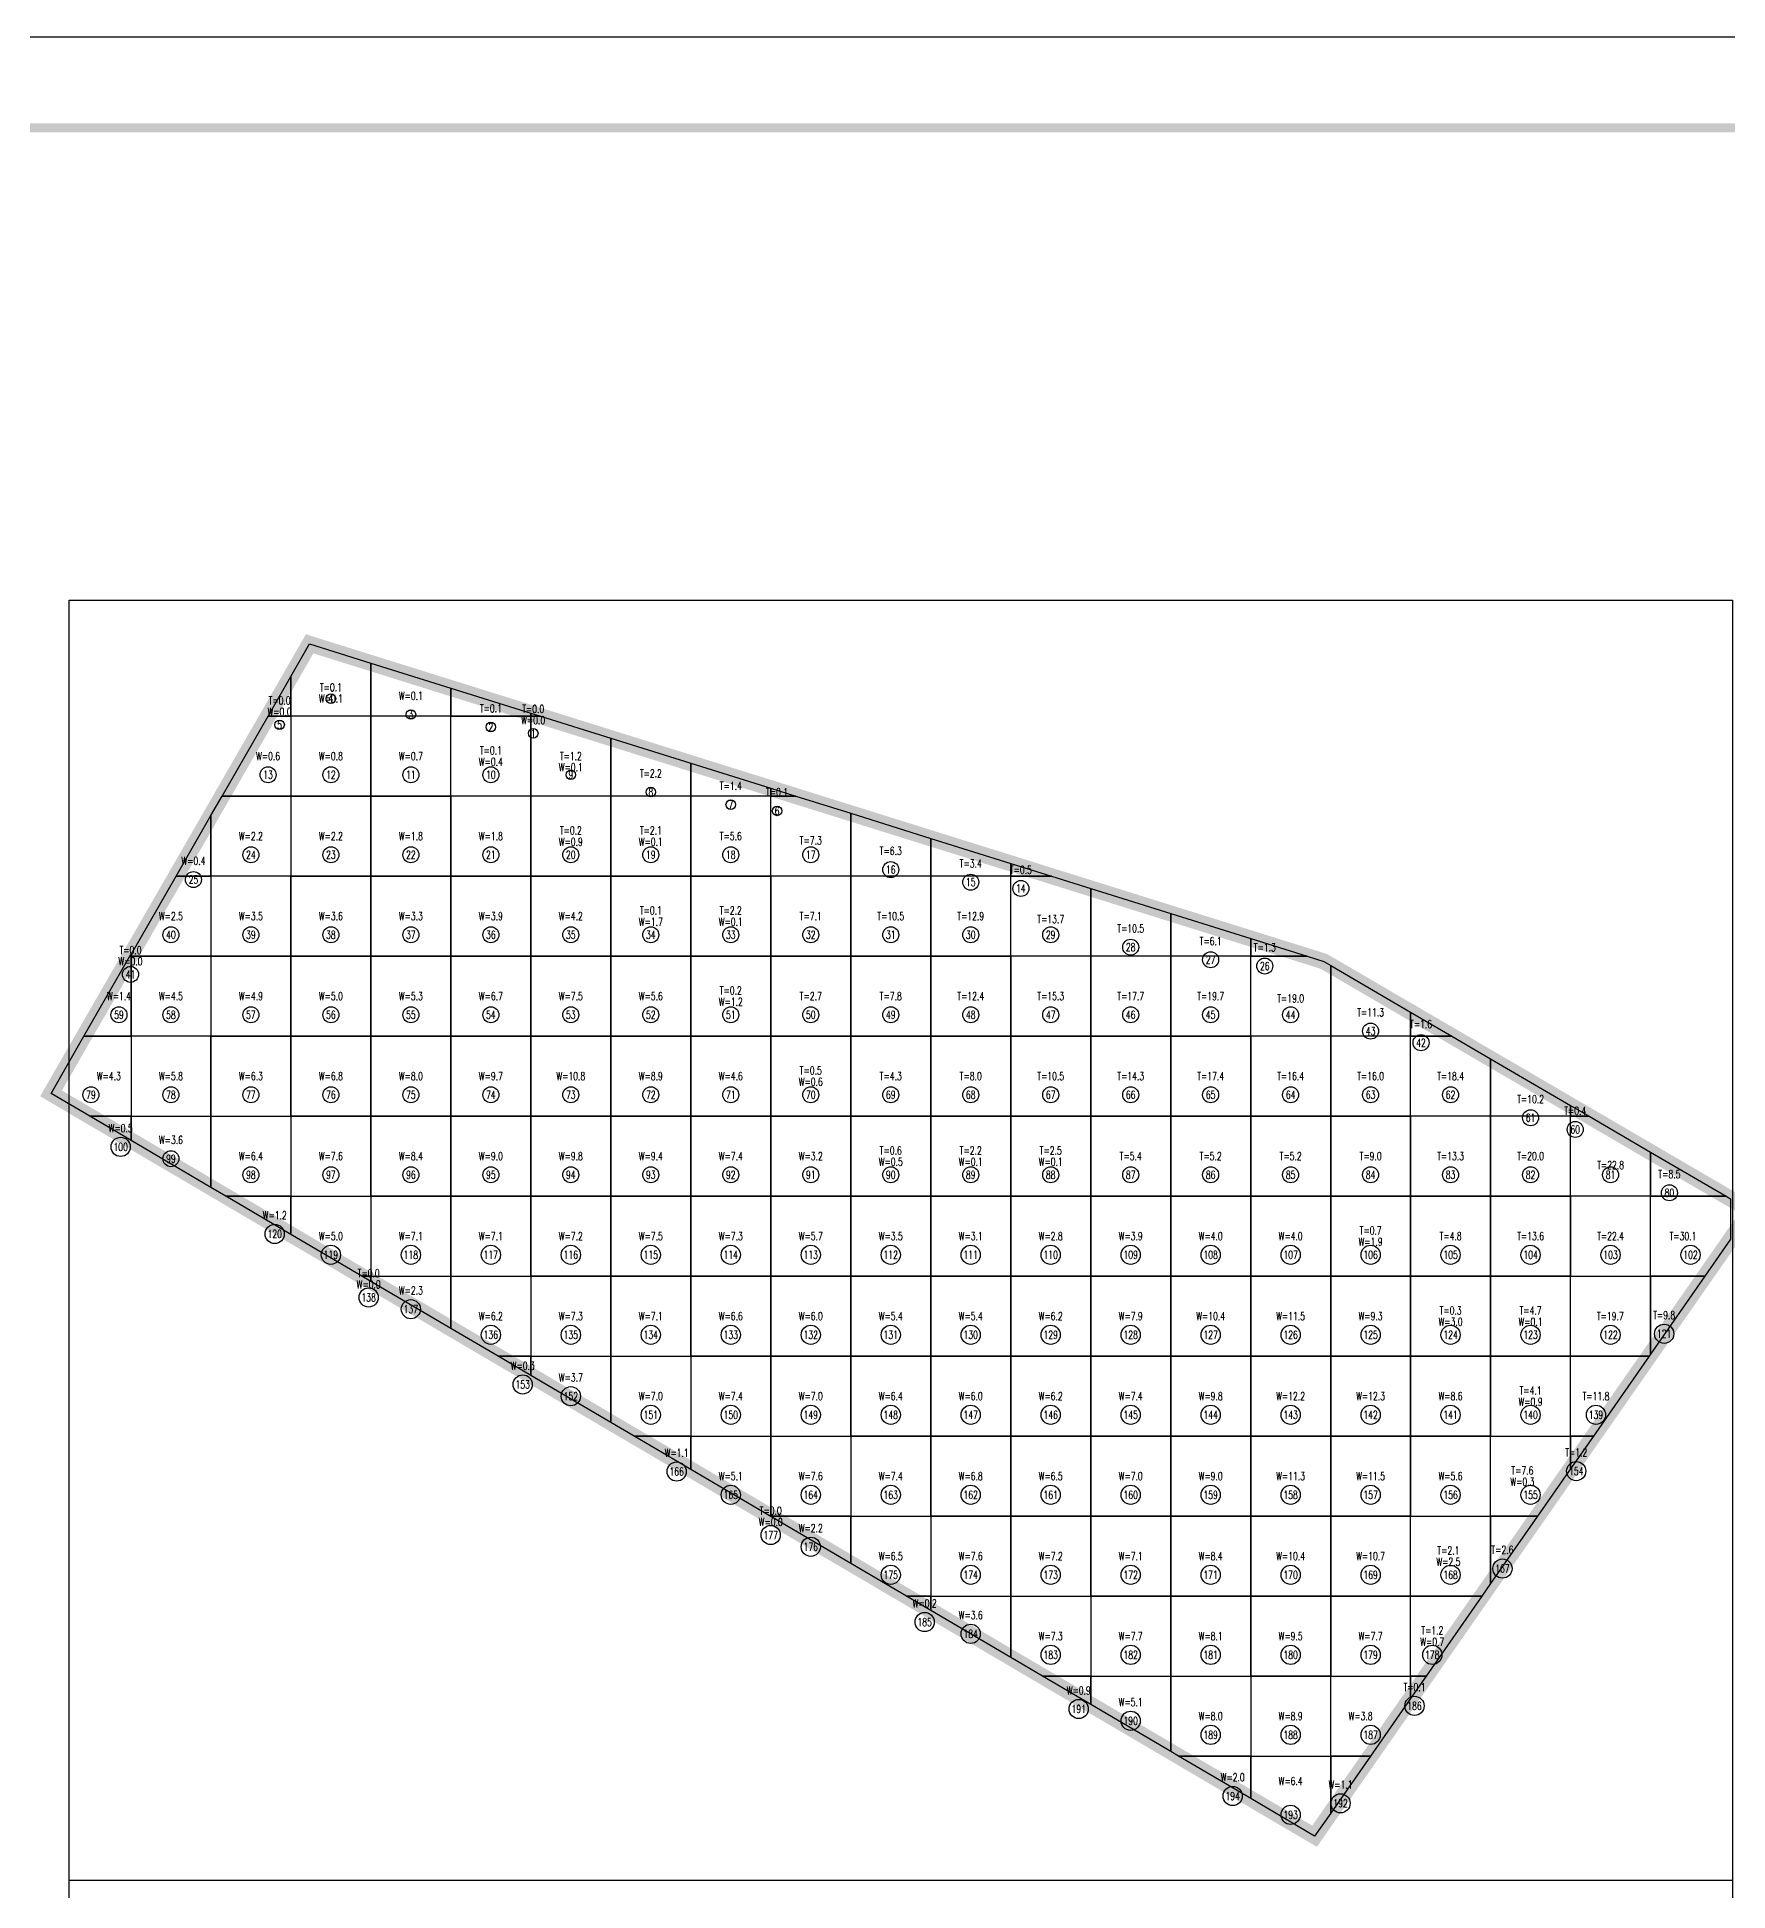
# Model space of a CAD drawing. Extents: x 4283 to 40403, y 1134 to 1764.
# Drawn here: x 6600.4 to 6732.6, y 1619.3 to 1764.1 of the extents above; entities that cross this region are included whole.
import ezdxf
from ezdxf.enums import TextEntityAlignment as Align

# ---------------------------------------------------------------- set-up
doc = ezdxf.new("R2010")
doc.units = 0
for name, color, linetype in [('PUB_TITLE', 4, 'Continuous'), ('S-MODIFY', 4, 'Continuous'), ('tdz_5-3方格网', 2, 'Continuous'), ('tdz_5-3方格网计算', 7, 'Continuous'), ('tdz_土方计算图', 7, 'Continuous'), ('tdz_格田', 6, 'Continuous'), ('华泽绵阳图框', 7, 'Continuous')]:
    doc.layers.add(name, color=color, linetype=linetype)
doc.styles.add('GLandNum', font='txt_____.ttf', dxfattribs={"width": 0.7, "height": 0.5})

msp = doc.modelspace()

# ---------------------------------------------------------------- linework, layer by layer
at = {"layer": 'PUB_TITLE'}
msp.add_lwpolyline([(6382.53, 1467.09), (6802.53, 1467.09), (6802.53, 1764.09), (6382.53, 1764.09)], close=True, dxfattribs=at)
at = {"layer": 'S-MODIFY'}
msp.add_lwpolyline([(6382.53, 1467.09), (6802.53, 1467.09), (6802.53, 1764.09), (6382.53, 1764.09)], close=True, dxfattribs=at)
at = {"layer": 'tdz_5-3方格网', "linetype": 'Continuous'}
for points in [[(6626.53, 1715.19, 4258.75), (6626.53, 1711.04, 4258.77), (6620.28, 1711.04, 4258.82), (6620.28, 1714.14, 4258.78), (6621.74, 1716.69, 4258.75)], [(6632.78, 1713.23, 4258.74), (6632.78, 1711.04, 4258.75), (6626.53, 1711.04, 4258.77), (6626.53, 1715.19, 4258.75)], [(6620.28, 1714.14, 4258.78), (6620.28, 1711.04, 4258.82), (6618.49, 1711.04, 4258.82)], [(6639.03, 1711.27, 4258.62), (6639.03, 1711.04, 4258.62), (6632.78, 1711.04, 4258.75), (6632.78, 1713.23, 4258.74)], [(6618.49, 1711.04, 4258.82), (6620.28, 1711.04, 4258.82), (6620.28, 1704.79, 4258.89), (6614.9, 1704.79, 4258.9)], [(6620.28, 1711.04, 4258.82), (6620.28, 1704.79, 4258.89), (6626.53, 1704.79, 4258.83), (6626.53, 1711.04, 4258.77)], [(6626.53, 1711.04, 4258.77), (6626.53, 1704.79, 4258.83), (6632.78, 1704.79, 4258.77), (6632.78, 1711.04, 4258.75)], [(6632.78, 1704.79, 4258.77), (6632.78, 1711.04, 4258.75), (6639.03, 1711.04, 4258.62), (6639.03, 1704.79, 4258.75)], [(6639.77, 1711.04, 4258.61), (6639.03, 1711.04, 4258.62), (6639.03, 1711.27, 4258.62)], [(6645.28, 1709.32, 4258.5), (6645.28, 1704.79, 4258.49), (6639.03, 1704.79, 4258.75), (6639.03, 1711.04, 4258.62), (6639.77, 1711.04, 4258.61)], [(6651.53, 1707.36, 4258.38), (6651.53, 1704.79, 4258.31), (6645.28, 1704.79, 4258.49), (6645.28, 1709.32, 4258.5)], [(6657.78, 1705.41, 4258.26), (6657.78, 1704.79, 4258.25), (6651.53, 1704.79, 4258.31), (6651.53, 1707.36, 4258.38)], [(6614.9, 1704.79, 4258.9), (6620.28, 1704.79, 4258.89), (6620.28, 1698.54, 4258.95), (6614.03, 1698.54, 4258.97), (6614.03, 1703.29, 4258.92)], [(6620.28, 1704.79, 4258.89), (6620.28, 1698.54, 4258.95), (6626.53, 1698.54, 4258.9), (6626.53, 1704.79, 4258.83)], [(6626.53, 1704.79, 4258.83), (6626.53, 1698.54, 4258.9), (6632.78, 1698.54, 4258.84), (6632.78, 1704.79, 4258.77)], [(6632.78, 1704.79, 4258.77), (6632.78, 1698.54, 4258.84), (6639.03, 1698.54, 4258.84), (6639.03, 1704.79, 4258.75)], [(6639.03, 1704.79, 4258.75), (6639.03, 1698.54, 4258.84), (6645.28, 1698.54, 4258.75), (6645.28, 1704.79, 4258.49)], [(6645.28, 1704.79, 4258.49), (6645.28, 1698.54, 4258.75), (6651.53, 1698.54, 4258.5), (6651.53, 1704.79, 4258.31)], [(6651.53, 1704.79, 4258.31), (6651.53, 1698.54, 4258.5), (6657.78, 1698.54, 4258.2), (6657.78, 1704.79, 4258.25)], [(6659.74, 1704.79, 4258.22), (6657.78, 1704.79, 4258.25), (6657.78, 1705.41, 4258.26)], [(6664.03, 1703.45, 4258.14), (6664.03, 1698.54, 4257.98), (6657.78, 1698.54, 4258.2), (6657.78, 1704.79, 4258.25), (6659.74, 1704.79, 4258.22)], [(6614.03, 1703.29, 4258.92), (6614.03, 1698.54, 4258.97), (6611.3, 1698.54, 4258.98)], [(6670.28, 1701.49, 4258.01), (6670.28, 1698.54, 4257.92), (6664.03, 1698.54, 4257.98), (6664.03, 1703.45, 4258.14)], [(6676.53, 1699.54, 4257.89), (6676.53, 1698.54, 4257.87), (6670.28, 1698.54, 4257.92), (6670.28, 1701.49, 4258.01)], [(6679.71, 1698.54, 4257.83), (6676.53, 1698.54, 4257.87), (6676.53, 1699.54, 4257.89)], [(6611.3, 1698.54, 4258.98), (6614.03, 1698.54, 4258.97), (6614.03, 1692.29, 4259.04), (6607.78, 1692.29, 4259.05), (6607.78, 1692.43, 4259.05)], [(6614.03, 1698.54, 4258.97), (6614.03, 1692.29, 4259.04), (6620.28, 1692.29, 4259.02), (6620.28, 1698.54, 4258.95)], [(6620.28, 1698.54, 4258.95), (6620.28, 1692.29, 4259.02), (6626.53, 1692.29, 4258.97), (6626.53, 1698.54, 4258.9)], [(6626.53, 1698.54, 4258.9), (6626.53, 1692.29, 4258.97), (6632.78, 1692.29, 4258.94), (6632.78, 1698.54, 4258.84)], [(6632.78, 1698.54, 4258.84), (6632.78, 1692.29, 4258.94), (6639.03, 1692.29, 4258.99), (6639.03, 1698.54, 4258.84)], [(6639.03, 1698.54, 4258.84), (6639.03, 1692.29, 4258.99), (6645.28, 1692.29, 4258.93), (6645.28, 1698.54, 4258.75)], [(6645.28, 1698.54, 4258.75), (6645.28, 1692.29, 4258.93), (6651.53, 1692.29, 4258.72), (6651.53, 1698.54, 4258.5)], [(6651.53, 1698.54, 4258.5), (6651.53, 1692.29, 4258.72), (6657.78, 1692.29, 4258.45), (6657.78, 1698.54, 4258.2)], [(6657.78, 1698.54, 4258.2), (6657.78, 1692.29, 4258.45), (6664.03, 1692.29, 4258.18), (6664.03, 1698.54, 4257.98)], [(6664.03, 1698.54, 4257.98), (6664.03, 1692.29, 4258.18), (6670.28, 1692.29, 4257.91), (6670.28, 1698.54, 4257.92)], [(6670.28, 1698.54, 4257.92), (6670.28, 1692.29, 4257.91), (6676.53, 1692.29, 4257.65), (6676.53, 1698.54, 4257.87)], [(6682.78, 1697.58, 4257.77), (6682.78, 1692.29, 4257.59), (6676.53, 1692.29, 4257.65), (6676.53, 1698.54, 4257.87), (6679.71, 1698.54, 4257.83)], [(6689.03, 1695.63, 4257.65), (6689.03, 1692.29, 4257.54), (6682.78, 1692.29, 4257.59), (6682.78, 1697.58, 4257.77)], [(6695.28, 1693.67, 4257.53), (6695.28, 1692.29, 4257.48), (6689.03, 1692.29, 4257.54), (6689.03, 1695.63, 4257.65)], [(6699.68, 1692.29, 4257.45), (6695.28, 1692.29, 4257.48), (6695.28, 1693.67, 4257.53)], [(6607.7, 1692.29, 4259.05), (6607.78, 1692.29, 4259.05), (6607.78, 1686.04, 4259.12), (6604.1, 1686.04, 4259.13)], [(6607.78, 1692.43, 4259.05), (6607.78, 1692.29, 4259.05), (6607.7, 1692.29, 4259.05)], [(6607.78, 1686.04, 4259.12), (6607.78, 1692.29, 4259.05), (6614.03, 1692.29, 4259.04), (6614.03, 1686.04, 4259.11)], [(6614.03, 1692.29, 4259.04), (6614.03, 1686.04, 4259.11), (6620.28, 1686.04, 4259.09), (6620.28, 1692.29, 4259.02)], [(6620.28, 1692.29, 4259.02), (6620.28, 1686.04, 4259.09), (6626.53, 1686.04, 4259.05), (6626.53, 1692.29, 4258.97)], [(6626.53, 1692.29, 4258.97), (6626.53, 1686.04, 4259.05), (6632.78, 1686.04, 4259.09), (6632.78, 1692.29, 4258.94)], [(6632.78, 1692.29, 4258.94), (6632.78, 1686.04, 4259.09), (6639.03, 1686.04, 4259.14), (6639.03, 1692.29, 4258.99)], [(6639.03, 1692.29, 4258.99), (6639.03, 1686.04, 4259.14), (6645.28, 1686.04, 4259.12), (6645.28, 1692.29, 4258.93)], [(6645.28, 1692.29, 4258.93), (6645.28, 1686.04, 4259.12), (6651.53, 1686.04, 4258.87), (6651.53, 1692.29, 4258.72)], [(6651.53, 1692.29, 4258.72), (6651.53, 1686.04, 4258.87), (6657.78, 1686.04, 4258.61), (6657.78, 1692.29, 4258.45)], [(6657.78, 1692.29, 4258.45), (6657.78, 1686.04, 4258.61), (6664.03, 1686.04, 4258.35), (6664.03, 1692.29, 4258.18)], [(6664.03, 1692.29, 4258.18), (6664.03, 1686.04, 4258.35), (6670.28, 1686.04, 4258.08), (6670.28, 1692.29, 4257.91)], [(6670.28, 1692.29, 4257.91), (6670.28, 1686.04, 4258.08), (6676.53, 1686.04, 4257.82), (6676.53, 1692.29, 4257.65)], [(6676.53, 1692.29, 4257.65), (6676.53, 1686.04, 4257.82), (6682.78, 1686.04, 4257.66), (6682.78, 1692.29, 4257.59)], [(6682.78, 1692.29, 4257.59), (6682.78, 1686.04, 4257.66), (6689.03, 1686.04, 4257.31), (6689.03, 1692.29, 4257.54)], [(6689.03, 1692.29, 4257.54), (6689.03, 1686.04, 4257.31), (6695.28, 1686.04, 4257.22), (6695.28, 1692.29, 4257.48)], [(6701.53, 1691.57, 4257.4), (6701.53, 1686.04, 4257.43), (6695.28, 1686.04, 4257.22), (6695.28, 1692.29, 4257.48), (6699.68, 1692.29, 4257.45), (6701, 1691.88, 4257.42)], [(6707.78, 1687.92, 4257.18), (6707.78, 1686.04, 4257.39), (6701.53, 1686.04, 4257.43), (6701.53, 1691.57, 4257.4)], [(6711, 1686.04, 4257.07), (6707.78, 1686.04, 4257.39), (6707.78, 1687.92, 4257.18)], [(6604.1, 1686.04, 4259.13), (6607.78, 1686.04, 4259.12), (6607.78, 1679.79, 4259.18), (6604.56, 1679.79, 4259.17), (6601.53, 1681.57, 4259.19)], [(6607.78, 1686.04, 4259.12), (6607.78, 1679.79, 4259.18), (6614.03, 1679.79, 4259.18), (6614.03, 1686.04, 4259.11)], [(6614.03, 1686.04, 4259.11), (6614.03, 1679.79, 4259.18), (6620.28, 1679.79, 4259.16), (6620.28, 1686.04, 4259.09)], [(6620.28, 1686.04, 4259.09), (6620.28, 1679.79, 4259.16), (6626.53, 1679.79, 4259.2), (6626.53, 1686.04, 4259.05)], [(6626.53, 1686.04, 4259.05), (6626.53, 1679.79, 4259.2), (6632.78, 1679.79, 4259.25), (6632.78, 1686.04, 4259.09)], [(6632.78, 1686.04, 4259.09), (6632.78, 1679.79, 4259.25), (6639.03, 1679.79, 4259.29), (6639.03, 1686.04, 4259.14)], [(6639.03, 1686.04, 4259.14), (6639.03, 1679.79, 4259.29), (6645.28, 1679.79, 4259.29), (6645.28, 1686.04, 4259.12)], [(6645.28, 1686.04, 4259.12), (6645.28, 1679.79, 4259.29), (6651.53, 1679.79, 4259.03), (6651.53, 1686.04, 4258.87)], [(6651.53, 1686.04, 4258.87), (6651.53, 1679.79, 4259.03), (6657.78, 1679.79, 4258.78), (6657.78, 1686.04, 4258.61)], [(6657.78, 1686.04, 4258.61), (6657.78, 1679.79, 4258.78), (6664.03, 1679.79, 4258.53), (6664.03, 1686.04, 4258.35)], [(6664.03, 1686.04, 4258.35), (6664.03, 1679.79, 4258.53), (6670.28, 1679.79, 4258.27), (6670.28, 1686.04, 4258.08)], [(6670.28, 1686.04, 4258.08), (6670.28, 1679.79, 4258.27), (6676.53, 1679.79, 4258.17), (6676.53, 1686.04, 4257.82)], [(6676.53, 1686.04, 4257.82), (6676.53, 1679.79, 4258.17), (6682.78, 1679.79, 4258.04), (6682.78, 1686.04, 4257.66)], [(6682.78, 1686.04, 4257.66), (6682.78, 1679.79, 4258.04), (6689.03, 1679.79, 4257.76), (6689.03, 1686.04, 4257.31)], [(6689.03, 1686.04, 4257.31), (6689.03, 1679.79, 4257.76), (6695.28, 1679.79, 4257.72), (6695.28, 1686.04, 4257.22)], [(6695.28, 1686.04, 4257.22), (6695.28, 1679.79, 4257.72), (6701.53, 1679.79, 4257.68), (6701.53, 1686.04, 4257.43)], [(6701.53, 1686.04, 4257.43), (6701.53, 1679.79, 4257.68), (6707.78, 1679.79, 4257.48), (6707.78, 1686.04, 4257.39)], [(6714.03, 1684.28, 4256.96), (6714.03, 1679.79, 4257.36), (6707.78, 1679.79, 4257.48), (6707.78, 1686.04, 4257.39), (6711, 1686.04, 4257.07)], [(6720.28, 1680.63, 4256.74), (6720.28, 1679.79, 4256.87), (6714.03, 1679.79, 4257.36), (6714.03, 1684.28, 4256.96)], [(6721.72, 1679.79, 4256.69), (6720.28, 1679.79, 4256.87), (6720.28, 1680.63, 4256.74)], [(6604.56, 1679.79, 4259.17), (6607.78, 1679.79, 4259.18), (6607.78, 1677.9, 4259.16)], [(6607.78, 1677.9, 4259.16), (6607.78, 1679.79, 4259.18), (6614.03, 1679.79, 4259.18), (6614.03, 1674.23, 4259.13)], [(6614.03, 1674.23, 4259.13), (6614.03, 1679.79, 4259.18), (6620.28, 1679.79, 4259.16), (6620.28, 1673.54, 4259.14), (6615.19, 1673.54, 4259.13)], [(6620.28, 1679.79, 4259.16), (6620.28, 1673.54, 4259.14), (6626.53, 1673.54, 4259.15), (6626.53, 1679.79, 4259.2)], [(6626.53, 1679.79, 4259.2), (6626.53, 1673.54, 4259.15), (6632.78, 1673.54, 4259.08), (6632.78, 1679.79, 4259.25)], [(6632.78, 1679.79, 4259.25), (6632.78, 1673.54, 4259.08), (6639.03, 1673.54, 4259.02), (6639.03, 1679.79, 4259.29)], [(6639.03, 1679.79, 4259.29), (6639.03, 1673.54, 4259.02), (6645.28, 1673.54, 4259.04), (6645.28, 1679.79, 4259.29)], [(6645.28, 1679.79, 4259.29), (6645.28, 1673.54, 4259.04), (6651.53, 1673.54, 4259.06), (6651.53, 1679.79, 4259.03)], [(6651.53, 1679.79, 4259.03), (6651.53, 1673.54, 4259.06), (6657.78, 1673.54, 4258.99), (6657.78, 1679.79, 4258.78)], [(6657.78, 1679.79, 4258.78), (6657.78, 1673.54, 4258.99), (6664.03, 1673.54, 4258.72), (6664.03, 1679.79, 4258.53)], [(6664.03, 1679.79, 4258.53), (6664.03, 1673.54, 4258.72), (6670.28, 1673.54, 4258.53), (6670.28, 1679.79, 4258.27)], [(6670.28, 1679.79, 4258.27), (6670.28, 1673.54, 4258.53), (6676.53, 1673.54, 4258.55), (6676.53, 1679.79, 4258.17)], [(6676.53, 1679.79, 4258.17), (6676.53, 1673.54, 4258.55), (6682.78, 1673.54, 4258.42), (6682.78, 1679.79, 4258.04)], [(6682.78, 1679.79, 4258.04), (6682.78, 1673.54, 4258.42), (6689.03, 1673.54, 4258.34), (6689.03, 1679.79, 4257.76)], [(6689.03, 1679.79, 4257.76), (6689.03, 1673.54, 4258.34), (6695.28, 1673.54, 4258.35), (6695.28, 1679.79, 4257.72)], [(6695.28, 1679.79, 4257.72), (6695.28, 1673.54, 4258.35), (6701.53, 1673.54, 4258.28), (6701.53, 1679.79, 4257.68)], [(6701.53, 1679.79, 4257.68), (6701.53, 1673.54, 4258.28), (6707.78, 1673.54, 4257.93), (6707.78, 1679.79, 4257.48)], [(6707.78, 1679.79, 4257.48), (6707.78, 1673.54, 4257.93), (6714.03, 1673.54, 4257.59), (6714.03, 1679.79, 4257.36)], [(6714.03, 1679.79, 4257.36), (6714.03, 1673.54, 4257.59), (6720.28, 1673.54, 4257.07), (6720.28, 1679.79, 4256.87)], [(6726.53, 1676.98, 4256.52), (6726.53, 1673.54, 4256.73), (6720.28, 1673.54, 4257.07), (6720.28, 1679.79, 4256.87), (6721.72, 1679.79, 4256.69)], [(6732.43, 1673.54, 4256.32), (6726.53, 1673.54, 4256.73), (6726.53, 1676.98, 4256.52)], [(6615.19, 1673.54, 4259.13), (6620.28, 1673.54, 4259.14), (6620.28, 1670.55, 4259.1)], [(6620.28, 1670.55, 4259.1), (6620.28, 1673.54, 4259.14), (6626.53, 1673.54, 4259.15), (6626.53, 1667.29, 4259.08), (6625.83, 1667.29, 4259.08)], [(6626.53, 1673.54, 4259.15), (6626.53, 1667.29, 4259.08), (6632.78, 1667.29, 4259.1), (6632.78, 1673.54, 4259.08)], [(6632.78, 1673.54, 4259.08), (6632.78, 1667.29, 4259.1), (6639.03, 1667.29, 4259.06), (6639.03, 1673.54, 4259.02)], [(6639.03, 1673.54, 4259.02), (6639.03, 1667.29, 4259.06), (6645.28, 1667.29, 4259), (6645.28, 1673.54, 4259.04)], [(6645.28, 1673.54, 4259.04), (6645.28, 1667.29, 4259), (6651.53, 1667.29, 4258.93), (6651.53, 1673.54, 4259.06)], [(6651.53, 1673.54, 4259.06), (6651.53, 1667.29, 4258.93), (6657.78, 1667.29, 4258.87), (6657.78, 1673.54, 4258.99)], [(6657.78, 1673.54, 4258.99), (6657.78, 1667.29, 4258.87), (6664.03, 1667.29, 4258.8), (6664.03, 1673.54, 4258.72)], [(6664.03, 1673.54, 4258.72), (6664.03, 1667.29, 4258.8), (6670.28, 1667.29, 4258.73), (6670.28, 1673.54, 4258.53)], [(6670.28, 1673.54, 4258.53), (6670.28, 1667.29, 4258.73), (6676.53, 1667.29, 4258.75), (6676.53, 1673.54, 4258.55)], [(6676.53, 1673.54, 4258.55), (6676.53, 1667.29, 4258.75), (6682.78, 1667.29, 4258.76), (6682.78, 1673.54, 4258.42)], [(6682.78, 1673.54, 4258.42), (6682.78, 1667.29, 4258.76), (6689.03, 1667.29, 4258.87), (6689.03, 1673.54, 4258.34)], [(6689.03, 1673.54, 4258.34), (6689.03, 1667.29, 4258.87), (6695.28, 1667.29, 4258.92), (6695.28, 1673.54, 4258.35)], [(6695.28, 1673.54, 4258.35), (6695.28, 1667.29, 4258.92), (6701.53, 1667.29, 4258.78), (6701.53, 1673.54, 4258.28)], [(6701.53, 1673.54, 4258.28), (6701.53, 1667.29, 4258.78), (6707.78, 1667.29, 4258.41), (6707.78, 1673.54, 4257.93)], [(6707.78, 1673.54, 4257.93), (6707.78, 1667.29, 4258.41), (6714.03, 1667.29, 4257.97), (6714.03, 1673.54, 4257.59)], [(6714.03, 1673.54, 4257.59), (6714.03, 1667.29, 4257.97), (6720.28, 1667.29, 4257.53), (6720.28, 1673.54, 4257.07)], [(6720.28, 1673.54, 4257.07), (6720.28, 1667.29, 4257.53), (6726.53, 1667.29, 4256.93), (6726.53, 1673.54, 4256.73)], [(6730.77, 1667.29, 4256.36), (6726.53, 1667.29, 4256.93), (6726.53, 1673.54, 4256.73), (6732.43, 1673.54, 4256.32), (6732.78, 1673.34, 4256.31), (6732.78, 1670.18, 4256.25)], [(6625.83, 1667.29, 4259.08), (6626.53, 1667.29, 4259.08), (6626.53, 1666.88, 4259.08)], [(6626.53, 1666.88, 4259.08), (6626.53, 1667.29, 4259.08), (6632.78, 1667.29, 4259.1), (6632.78, 1663.21, 4259.05)], [(6632.78, 1663.21, 4259.05), (6632.78, 1667.29, 4259.1), (6639.03, 1667.29, 4259.06), (6639.03, 1661.04, 4259.04), (6636.46, 1661.04, 4259.03)], [(6639.03, 1667.29, 4259.06), (6639.03, 1661.04, 4259.04), (6645.28, 1661.04, 4259.04), (6645.28, 1667.29, 4259)], [(6645.28, 1667.29, 4259), (6645.28, 1661.04, 4259.04), (6651.53, 1661.04, 4258.98), (6651.53, 1667.29, 4258.93)], [(6651.53, 1667.29, 4258.93), (6651.53, 1661.04, 4258.98), (6657.78, 1661.04, 4258.91), (6657.78, 1667.29, 4258.87)], [(6657.78, 1667.29, 4258.87), (6657.78, 1661.04, 4258.91), (6664.03, 1661.04, 4258.85), (6664.03, 1667.29, 4258.8)], [(6664.03, 1667.29, 4258.8), (6664.03, 1661.04, 4258.85), (6670.28, 1661.04, 4258.78), (6670.28, 1667.29, 4258.73)], [(6670.28, 1667.29, 4258.73), (6670.28, 1661.04, 4258.78), (6676.53, 1661.04, 4258.75), (6676.53, 1667.29, 4258.75)], [(6676.53, 1667.29, 4258.75), (6676.53, 1661.04, 4258.75), (6682.78, 1661.04, 4258.75), (6682.78, 1667.29, 4258.76)], [(6682.78, 1667.29, 4258.76), (6682.78, 1661.04, 4258.75), (6689.03, 1661.04, 4258.82), (6689.03, 1667.29, 4258.87)], [(6689.03, 1667.29, 4258.87), (6689.03, 1661.04, 4258.82), (6695.28, 1661.04, 4258.94), (6695.28, 1667.29, 4258.92)], [(6695.28, 1667.29, 4258.92), (6695.28, 1661.04, 4258.94), (6701.53, 1661.04, 4258.98), (6701.53, 1667.29, 4258.78)], [(6701.53, 1667.29, 4258.78), (6701.53, 1661.04, 4258.98), (6707.78, 1661.04, 4258.86), (6707.78, 1667.29, 4258.41)], [(6707.78, 1667.29, 4258.41), (6707.78, 1661.04, 4258.86), (6714.03, 1661.04, 4258.44), (6714.03, 1667.29, 4257.97)], [(6714.03, 1667.29, 4257.97), (6714.03, 1661.04, 4258.44), (6720.28, 1661.04, 4257.86), (6720.28, 1667.29, 4257.53)], [(6726.41, 1661.04, 4256.71), (6720.28, 1661.04, 4257.86), (6720.28, 1667.29, 4257.53), (6726.53, 1667.29, 4256.93), (6726.53, 1661.21, 4256.7)], [(6726.53, 1667.29, 4256.93), (6730.77, 1667.29, 4256.36), (6726.53, 1661.21, 4256.7)], [(6636.46, 1661.04, 4259.03), (6639.03, 1661.04, 4259.04), (6639.03, 1659.53, 4259.02)], [(6639.03, 1659.53, 4259.02), (6639.03, 1661.04, 4259.04), (6645.28, 1661.04, 4259.04), (6645.28, 1655.86, 4258.99)], [(6645.28, 1655.86, 4258.99), (6645.28, 1661.04, 4259.04), (6651.53, 1661.04, 4258.98), (6651.53, 1654.79, 4259), (6647.1, 1654.79, 4258.99)], [(6651.53, 1661.04, 4258.98), (6651.53, 1654.79, 4259), (6657.78, 1654.79, 4258.96), (6657.78, 1661.04, 4258.91)], [(6657.78, 1661.04, 4258.91), (6657.78, 1654.79, 4258.96), (6664.03, 1654.79, 4258.9), (6664.03, 1661.04, 4258.85)], [(6664.03, 1661.04, 4258.85), (6664.03, 1654.79, 4258.9), (6670.28, 1654.79, 4258.83), (6670.28, 1661.04, 4258.78)], [(6670.28, 1661.04, 4258.78), (6670.28, 1654.79, 4258.83), (6676.53, 1654.79, 4258.77), (6676.53, 1661.04, 4258.75)], [(6676.53, 1661.04, 4258.75), (6676.53, 1654.79, 4258.77), (6682.78, 1654.79, 4258.75), (6682.78, 1661.04, 4258.75)], [(6682.78, 1661.04, 4258.75), (6682.78, 1654.79, 4258.75), (6689.03, 1654.79, 4258.78), (6689.03, 1661.04, 4258.82)], [(6689.03, 1661.04, 4258.82), (6689.03, 1654.79, 4258.78), (6695.28, 1654.79, 4258.89), (6695.28, 1661.04, 4258.94)], [(6695.28, 1661.04, 4258.94), (6695.28, 1654.79, 4258.89), (6701.53, 1654.79, 4258.94), (6701.53, 1661.04, 4258.98)], [(6701.53, 1661.04, 4258.98), (6701.53, 1654.79, 4258.94), (6707.78, 1654.79, 4258.84), (6707.78, 1661.04, 4258.86)], [(6707.78, 1661.04, 4258.86), (6707.78, 1654.79, 4258.84), (6714.03, 1654.79, 4258.6), (6714.03, 1661.04, 4258.44)], [(6714.03, 1661.04, 4258.44), (6714.03, 1654.79, 4258.6), (6720.28, 1654.79, 4257.32), (6720.28, 1661.04, 4257.86)], [(6720.28, 1661.04, 4257.86), (6726.41, 1661.04, 4256.71), (6722.06, 1654.79, 4257.05), (6720.28, 1654.79, 4257.32)], [(6647.1, 1654.79, 4258.99), (6651.53, 1654.79, 4259), (6651.53, 1652.19, 4258.97)], [(6651.53, 1652.19, 4258.97), (6651.53, 1654.79, 4259), (6657.78, 1654.79, 4258.96), (6657.78, 1648.54, 4258.94), (6657.73, 1648.54, 4258.94)], [(6657.78, 1648.54, 4258.94), (6657.78, 1654.79, 4258.96), (6664.03, 1654.79, 4258.9), (6664.03, 1648.54, 4258.94)], [(6664.03, 1654.79, 4258.9), (6664.03, 1648.54, 4258.94), (6670.28, 1648.54, 4258.88), (6670.28, 1654.79, 4258.83)], [(6670.28, 1654.79, 4258.83), (6670.28, 1648.54, 4258.88), (6676.53, 1648.54, 4258.81), (6676.53, 1654.79, 4258.77)], [(6676.53, 1654.79, 4258.77), (6676.53, 1648.54, 4258.81), (6682.78, 1648.54, 4258.75), (6682.78, 1654.79, 4258.75)], [(6682.78, 1654.79, 4258.75), (6682.78, 1648.54, 4258.75), (6689.03, 1648.54, 4258.75), (6689.03, 1654.79, 4258.78)], [(6689.03, 1654.79, 4258.78), (6689.03, 1648.54, 4258.75), (6695.28, 1648.54, 4258.85), (6695.28, 1654.79, 4258.89)], [(6695.28, 1654.79, 4258.89), (6695.28, 1648.54, 4258.85), (6701.53, 1648.54, 4258.9), (6701.53, 1654.79, 4258.94)], [(6701.53, 1654.79, 4258.94), (6701.53, 1648.54, 4258.9), (6707.78, 1648.54, 4258.8), (6707.78, 1654.79, 4258.84)], [(6707.78, 1654.79, 4258.84), (6707.78, 1648.54, 4258.8), (6714.03, 1648.54, 4258.07), (6714.03, 1654.79, 4258.6)], [(6717.7, 1648.54, 4257.39), (6714.03, 1648.54, 4258.07), (6714.03, 1654.79, 4258.6), (6720.28, 1654.79, 4257.32), (6720.28, 1652.24, 4257.19)], [(6720.28, 1654.79, 4257.32), (6722.06, 1654.79, 4257.05), (6720.28, 1652.24, 4257.19)], [(6657.73, 1648.54, 4258.94), (6657.78, 1648.54, 4258.94), (6657.78, 1648.52, 4258.94)], [(6657.78, 1648.52, 4258.94), (6657.78, 1648.54, 4258.94), (6664.03, 1648.54, 4258.94), (6664.03, 1644.84, 4258.91)], [(6664.03, 1644.84, 4258.91), (6664.03, 1648.54, 4258.94), (6670.28, 1648.54, 4258.88), (6670.28, 1642.29, 4258.9), (6668.37, 1642.29, 4258.89)], [(6670.28, 1648.54, 4258.88), (6670.28, 1642.29, 4258.9), (6676.53, 1642.29, 4258.86), (6676.53, 1648.54, 4258.81)], [(6676.53, 1648.54, 4258.81), (6676.53, 1642.29, 4258.86), (6682.78, 1642.29, 4258.79), (6682.78, 1648.54, 4258.75)], [(6682.78, 1648.54, 4258.75), (6682.78, 1642.29, 4258.79), (6689.03, 1642.29, 4258.75), (6689.03, 1648.54, 4258.75)], [(6689.03, 1648.54, 4258.75), (6689.03, 1642.29, 4258.75), (6695.28, 1642.29, 4258.8), (6695.28, 1648.54, 4258.85)], [(6695.28, 1648.54, 4258.85), (6695.28, 1642.29, 4258.8), (6701.53, 1642.29, 4258.86), (6701.53, 1648.54, 4258.9)], [(6701.53, 1648.54, 4258.9), (6701.53, 1642.29, 4258.86), (6707.78, 1642.29, 4258.76), (6707.78, 1648.54, 4258.8)], [(6713.34, 1642.29, 4257.73), (6707.78, 1642.29, 4258.76), (6707.78, 1648.54, 4258.8), (6714.03, 1648.54, 4258.07), (6714.03, 1643.28, 4257.67)], [(6714.03, 1648.54, 4258.07), (6717.7, 1648.54, 4257.39), (6714.03, 1643.28, 4257.67)], [(6668.37, 1642.29, 4258.89), (6670.28, 1642.29, 4258.9), (6670.28, 1641.17, 4258.88)], [(6670.28, 1641.17, 4258.88), (6670.28, 1642.29, 4258.9), (6676.53, 1642.29, 4258.86), (6676.53, 1637.5, 4258.85)], [(6676.53, 1637.5, 4258.85), (6676.53, 1642.29, 4258.86), (6682.78, 1642.29, 4258.79), (6682.78, 1636.04, 4258.84), (6679, 1636.04, 4258.84)], [(6682.78, 1642.29, 4258.79), (6682.78, 1636.04, 4258.84), (6689.03, 1636.04, 4258.77), (6689.03, 1642.29, 4258.75)], [(6689.03, 1642.29, 4258.75), (6689.03, 1636.04, 4258.77), (6695.28, 1636.04, 4258.75), (6695.28, 1642.29, 4258.8)], [(6695.28, 1642.29, 4258.8), (6695.28, 1636.04, 4258.75), (6701.53, 1636.04, 4258.81), (6701.53, 1642.29, 4258.86)], [(6701.53, 1642.29, 4258.86), (6701.53, 1636.04, 4258.81), (6707.78, 1636.04, 4258.28), (6707.78, 1642.29, 4258.76)], [(6707.78, 1642.29, 4258.76), (6713.34, 1642.29, 4257.73), (6708.99, 1636.04, 4258.07), (6707.78, 1636.04, 4258.28)], [(6679, 1636.04, 4258.84), (6682.78, 1636.04, 4258.84), (6682.78, 1633.82, 4258.83)], [(6682.78, 1633.82, 4258.83), (6682.78, 1636.04, 4258.84), (6689.03, 1636.04, 4258.77), (6689.03, 1630.15, 4258.8)], [(6689.03, 1630.15, 4258.8), (6689.03, 1636.04, 4258.77), (6695.28, 1636.04, 4258.75), (6695.28, 1629.79, 4258.76), (6689.64, 1629.79, 4258.8)], [(6695.28, 1636.04, 4258.75), (6695.28, 1629.79, 4258.76), (6701.53, 1629.79, 4258.77), (6701.53, 1636.04, 4258.81)], [(6704.63, 1629.79, 4258.41), (6701.53, 1629.79, 4258.77), (6701.53, 1636.04, 4258.81), (6707.78, 1636.04, 4258.28), (6707.78, 1634.31, 4258.16)], [(6707.78, 1636.04, 4258.28), (6708.99, 1636.04, 4258.07), (6707.78, 1634.31, 4258.16)], [(6689.64, 1629.79, 4258.8), (6695.28, 1629.79, 4258.76), (6695.28, 1626.48, 4258.77)], [(6695.28, 1626.48, 4258.77), (6695.28, 1629.79, 4258.76), (6701.53, 1629.79, 4258.77), (6701.53, 1625.34, 4258.65), (6700.27, 1623.54, 4258.75)], [(6701.53, 1629.79, 4258.77), (6704.63, 1629.79, 4258.41), (6701.53, 1625.34, 4258.65)]]:
    msp.add_polyline3d(points, close=True, dxfattribs=at)
at = {"layer": 'tdz_5-3方格网计算', "color": 7, "linetype": 'Continuous'}
for centre, radius in [((6623.4, 1712.41), 0.375), ((6619.39, 1710.36), 0.375), ((6629.65, 1711.17), 0.375), ((6635.9, 1710.19), 0.375), ((6639.21, 1709.7), 0.375), ((6618.49, 1706.46), 0.625), ((6623.4, 1706.46), 0.625), ((6629.65, 1706.46), 0.625), ((6635.9, 1706.46), 0.625), ((6642.15, 1706.46), 0.375), ((6648.4, 1705.11), 0.375), ((6654.65, 1704.13), 0.375), ((6658.27, 1703.64), 0.375), ((6617.15, 1700.21), 0.625), ((6623.4, 1700.21), 0.625), ((6629.65, 1700.21), 0.625), ((6635.9, 1700.21), 0.625), ((6642.15, 1700.21), 0.625), ((6648.4, 1700.21), 0.625), ((6654.65, 1700.21), 0.625), ((6660.9, 1700.21), 0.625), ((6612.66, 1698.27), 0.625), ((6667.15, 1699.05), 0.625), ((6673.4, 1698.07), 0.625), ((6677.32, 1697.58), 0.625), ((6610.9, 1693.96), 0.625), ((6617.15, 1693.96), 0.625), ((6623.4, 1693.96), 0.625), ((6629.65, 1693.96), 0.625), ((6635.9, 1693.96), 0.625), ((6642.15, 1693.96), 0.625), ((6648.4, 1693.96), 0.625), ((6654.65, 1693.96), 0.625), ((6660.9, 1693.96), 0.625), ((6667.15, 1693.96), 0.625), ((6673.4, 1693.96), 0.625), ((6679.65, 1693.96), 0.625), ((6685.9, 1692.99), 0.625), ((6692.15, 1692.01), 0.625), ((6696.38, 1691.52), 0.625), ((6607.74, 1690.87), 0.625), ((6606.84, 1687.71), 0.625), ((6610.9, 1687.71), 0.625), ((6617.15, 1687.71), 0.625), ((6623.4, 1687.71), 0.625), ((6629.65, 1687.71), 0.625), ((6635.9, 1687.71), 0.625), ((6642.15, 1687.71), 0.625), ((6648.4, 1687.71), 0.625), ((6654.65, 1687.71), 0.625), ((6660.9, 1687.71), 0.625), ((6667.15, 1687.71), 0.625), ((6673.4, 1687.71), 0.625), ((6679.65, 1687.71), 0.625), ((6685.9, 1687.71), 0.625), ((6692.15, 1687.71), 0.625), ((6698.4, 1687.71), 0.625), ((6704.65, 1686.44), 0.625), ((6708.59, 1685.53), 0.625), ((6604.65, 1681.46), 0.625), ((6610.9, 1681.46), 0.625), ((6617.15, 1681.46), 0.625), ((6623.4, 1681.46), 0.625), ((6629.65, 1681.46), 0.625), ((6635.9, 1681.46), 0.625), ((6642.15, 1681.46), 0.625), ((6648.4, 1681.46), 0.625), ((6654.65, 1681.46), 0.625), ((6660.9, 1681.46), 0.625), ((6667.15, 1681.46), 0.625), ((6673.4, 1681.46), 0.625), ((6679.65, 1681.46), 0.625), ((6685.9, 1681.46), 0.625), ((6692.15, 1681.46), 0.625), ((6698.4, 1681.46), 0.625), ((6704.65, 1681.46), 0.625), ((6710.9, 1681.46), 0.625), ((6717.15, 1679.67), 0.625), ((6720.64, 1678.75), 0.625), ((6606.97, 1677.39), 0.75), ((6610.9, 1676.47), 0.625), ((6617.15, 1675.21), 0.625), ((6623.4, 1675.21), 0.625), ((6629.65, 1675.21), 0.625), ((6635.9, 1675.21), 0.625), ((6642.15, 1675.21), 0.625), ((6648.4, 1675.21), 0.625), ((6654.65, 1675.21), 0.625), ((6660.9, 1675.21), 0.625), ((6667.15, 1675.21), 0.625), ((6673.4, 1675.21), 0.625), ((6679.65, 1675.21), 0.625), ((6685.9, 1675.21), 0.625), ((6692.15, 1675.21), 0.625), ((6698.4, 1675.21), 0.625), ((6704.65, 1675.21), 0.625), ((6710.9, 1675.21), 0.625), ((6717.15, 1675.21), 0.625), ((6723.4, 1675.21), 0.625), ((6728, 1673.81), 0.625), ((6619.01, 1670.59), 0.75), ((6623.4, 1668.96), 0.75), ((6629.65, 1668.96), 0.75), ((6635.9, 1668.96), 0.75), ((6642.15, 1668.96), 0.75), ((6648.4, 1668.96), 0.75), ((6654.65, 1668.96), 0.75), ((6660.9, 1668.96), 0.75), ((6667.15, 1668.96), 0.75), ((6673.4, 1668.96), 0.75), ((6679.65, 1668.96), 0.75), ((6685.9, 1668.96), 0.75), ((6692.15, 1668.96), 0.75), ((6698.4, 1668.96), 0.75), ((6704.65, 1668.96), 0.75), ((6710.9, 1668.96), 0.75), ((6717.15, 1668.96), 0.75), ((6723.4, 1668.96), 0.75), ((6729.65, 1668.96), 0.75), ((6626.35, 1665.63), 0.75), ((6629.65, 1664.71), 0.75), ((6635.9, 1662.71), 0.75), ((6642.15, 1662.71), 0.75), ((6648.4, 1662.71), 0.75), ((6654.65, 1662.71), 0.75), ((6660.9, 1662.71), 0.75), ((6667.15, 1662.71), 0.75), ((6673.4, 1662.71), 0.75), ((6679.65, 1662.71), 0.75), ((6685.9, 1662.71), 0.75), ((6692.15, 1662.71), 0.75), ((6698.4, 1662.71), 0.75), ((6704.65, 1662.71), 0.75), ((6710.9, 1662.71), 0.75), ((6717.15, 1662.71), 0.75), ((6723.4, 1662.71), 0.75), ((6727.59, 1662.79), 0.75), ((6638.39, 1658.83), 0.75), ((6642.15, 1657.91), 0.75), ((6648.4, 1656.46), 0.75), ((6654.65, 1656.46), 0.75), ((6660.9, 1656.46), 0.75), ((6667.15, 1656.46), 0.75), ((6673.4, 1656.46), 0.75), ((6679.65, 1656.46), 0.75), ((6685.9, 1656.46), 0.75), ((6692.15, 1656.46), 0.75), ((6698.4, 1656.46), 0.75), ((6704.65, 1656.46), 0.75), ((6710.9, 1656.46), 0.75), ((6717.15, 1656.46), 0.75), ((6722.26, 1656.46), 0.75), ((6650.42, 1652.03), 0.75), ((6720.72, 1652.06), 0.75), ((6654.65, 1650.21), 0.75), ((6660.9, 1650.21), 0.75), ((6667.15, 1650.21), 0.75), ((6673.4, 1650.21), 0.75), ((6679.65, 1650.21), 0.75), ((6685.9, 1650.21), 0.75), ((6692.15, 1650.21), 0.75), ((6698.4, 1650.21), 0.75), ((6704.65, 1650.21), 0.75), ((6710.9, 1650.21), 0.75), ((6717.15, 1650.21), 0.75), ((6657.77, 1647.07), 0.75), ((6660.9, 1646.15), 0.75), ((6667.15, 1643.96), 0.75), ((6673.4, 1643.96), 0.75), ((6679.65, 1643.96), 0.75), ((6685.9, 1643.96), 0.75), ((6692.15, 1643.96), 0.75), ((6698.4, 1643.96), 0.75), ((6704.65, 1643.96), 0.75), ((6710.9, 1643.96), 0.75), ((6714.95, 1644.45), 0.75), ((6669.8, 1640.27), 0.75), ((6673.4, 1639.35), 0.75), ((6679.65, 1637.71), 0.75), ((6685.9, 1637.71), 0.75), ((6692.15, 1637.71), 0.75), ((6698.4, 1637.71), 0.75), ((6704.65, 1637.71), 0.75), ((6709.47, 1637.71), 0.75), ((6681.84, 1633.48), 0.75), ((6708.08, 1633.72), 0.75), ((6685.9, 1632.56), 0.75), ((6692.15, 1631.46), 0.75), ((6698.4, 1631.46), 0.75), ((6704.65, 1631.46), 0.75), ((6693.87, 1626.68), 0.75), ((6702.3, 1626.11), 0.75), ((6698.4, 1625.21), 0.75)]:
    msp.add_circle(centre, radius, dxfattribs=at)
at = {"layer": 'tdz_土方计算图', "linetype": 'Continuous'}
msp.add_lwpolyline([(6602.94, 1720.11), (6732.94, 1720.11), (6732.94, 1560.11), (6602.94, 1560.11)], close=True, dxfattribs=at)
msp.add_lwpolyline([(6602.94, 1620.11), (6732.94, 1620.11)], dxfattribs=at)
at = {"layer": 'tdz_格田', "linetype": 'Continuous', "lineweight": 60, "const_width": 1.25}
msp.add_lwpolyline([(6601.53, 1681.57), (6621.74, 1716.69), (6701, 1691.88), (6734.35, 1672.42), (6700.27, 1623.54), (6601.53, 1681.57)], close=True, dxfattribs=at)
at = {"layer": '华泽绵阳图框', "color": 7, "const_width": 0.707}
msp.add_lwpolyline([(6400.21, 1474.16), (6795.46, 1474.16), (6795.46, 1756.99), (6400.21, 1756.99)], close=True, dxfattribs=at)

# ---------------------------------------------------------------- texts
at = {"layer": 'tdz_5-3方格网计算', "color": 2, "linetype": 'Continuous', "style": 'GLandNum', "width": 0.7}
for s, p in [('T=0.1', (6623.4, 1713.29)), ('T=0.0', (6619.39, 1712.26)), ('T=0.1', (6635.9, 1711.65)), ('T=0.0', (6639.21, 1711.6)), ('T=0.1', (6635.9, 1708.36)), ('T=1.2', (6642.15, 1707.92)), ('T=2.2', (6648.4, 1706.57)), ('T=1.4', (6654.65, 1705.59)), ('T=0.1', (6658.27, 1705.1)), ('T=0.2', (6642.15, 1702.11)), ('T=2.1', (6648.4, 1702.11)), ('T=5.6', (6654.65, 1701.67)), ('T=7.3', (6660.9, 1701.33)), ('T=6.3', (6667.15, 1700.51)), ('T=3.4', (6673.4, 1699.53)), ('T=0.5', (6677.32, 1699.04)), ('T=0.1', (6648.4, 1695.86)), ('T=2.2', (6654.65, 1695.86)), ('T=7.1', (6660.9, 1695.42)), ('T=10.5', (6667.15, 1695.42)), ('T=12.9', (6673.4, 1695.42)), ('T=13.7', (6679.65, 1695.18)), ('T=10.5', (6685.9, 1694.45)), ('T=0.0', (6607.74, 1692.76)), ('T=6.1', (6692.15, 1693.47)), ('T=1.3', (6696.38, 1692.98)), ('T=0.2', (6654.65, 1689.61)), ('T=2.7', (6660.9, 1689.17)), ('T=7.8', (6667.15, 1689.17)), ('T=12.4', (6673.4, 1689.17)), ('T=15.3', (6679.65, 1689.17)), ('T=17.7', (6685.9, 1689.17)), ('T=19.7', (6692.15, 1689.17)), ('T=19.0', (6698.4, 1688.99)), ('T=11.3', (6704.65, 1687.9)), ('T=1.6', (6708.59, 1686.98)), ('T=0.5', (6660.9, 1683.36)), ('T=4.3', (6667.15, 1682.92)), ('T=8.0', (6673.4, 1682.92)), ('T=10.5', (6679.65, 1682.92)), ('T=14.3', (6685.9, 1682.92)), ('T=17.4', (6692.15, 1682.92)), ('T=16.4', (6698.4, 1682.92)), ('T=16.0', (6704.65, 1682.92)), ('T=18.4', (6710.9, 1682.92)), ('T=10.2', (6717.15, 1681.12)), ('T=0.4', (6720.64, 1680.21)), ('T=0.6', (6667.15, 1677.11)), ('T=2.2', (6673.4, 1677.11)), ('T=2.5', (6679.65, 1677.11)), ('T=5.4', (6685.9, 1676.67)), ('T=5.2', (6692.15, 1676.67)), ('T=5.2', (6698.4, 1676.67)), ('T=9.0', (6704.65, 1676.67)), ('T=13.3', (6710.9, 1676.67)), ('T=20.0', (6717.15, 1676.67)), ('T=22.8', (6723.4, 1675.97)), ('T=8.5', (6728, 1675.26)), ('T=0.7', (6704.65, 1670.86)), ('T=4.8', (6710.9, 1670.42)), ('T=13.6', (6717.15, 1670.42)), ('T=22.4', (6723.4, 1670.42)), ('T=30.1', (6729.06, 1670.42)), ('T=0.0', (6626.35, 1667.52)), ('T=0.3', (6710.9, 1664.61)), ('T=4.7', (6717.15, 1664.61)), ('T=19.7', (6723.38, 1664.17)), ('T=9.8', (6727.59, 1664.25)), ('T=4.1', (6717.15, 1658.36)), ('T=11.8', (6722.26, 1657.92)), ('T=1.2', (6720.72, 1653.52)), ('T=7.6', (6716.51, 1652.11)), ('T=0.0', (6657.77, 1648.97)), ('T=2.1', (6710.73, 1645.86)), ('T=2.6', (6714.95, 1645.91)), ('T=1.2', (6709.47, 1639.61)), ('T=0.1', (6708.08, 1635.18))]:
    msp.add_text(s, height=0.625, dxfattribs=at).set_placement(p, align=Align.MIDDLE_CENTER)
at = {"layer": 'tdz_5-3方格网计算', "color": 173, "linetype": 'Continuous', "style": 'GLandNum', "width": 0.7}
for s, p in [('W=0.1', (6623.4, 1712.42)), ('W=0.1', (6629.65, 1712.63)), ('W=0.0', (6619.39, 1711.38)), ('W=0.0', (6639.21, 1710.72)), ('W=0.6', (6618.49, 1707.92)), ('W=0.8', (6623.4, 1707.92)), ('W=0.7', (6629.65, 1707.92)), ('W=0.4', (6635.9, 1707.48)), ('W=0.1', (6642.15, 1707.05)), ('W=2.2', (6617.15, 1701.67)), ('W=2.2', (6623.4, 1701.67)), ('W=1.8', (6629.65, 1701.67)), ('W=1.8', (6635.9, 1701.67)), ('W=0.9', (6642.15, 1701.23)), ('W=0.1', (6648.4, 1701.23)), ('W=0.4', (6612.66, 1699.73)), ('W=2.5', (6610.9, 1695.42)), ('W=3.5', (6617.15, 1695.42)), ('W=3.6', (6623.4, 1695.42)), ('W=3.3', (6629.65, 1695.42)), ('W=3.9', (6635.9, 1695.42)), ('W=4.2', (6642.15, 1695.42)), ('W=1.7', (6648.4, 1694.98)), ('W=0.1', (6654.65, 1694.98)), ('W=0.0', (6607.74, 1691.89)), ('W=1.4', (6606.84, 1689.17)), ('W=4.5', (6610.9, 1689.17)), ('W=4.9', (6617.15, 1689.17)), ('W=5.0', (6623.4, 1689.17)), ('W=5.3', (6629.65, 1689.17)), ('W=6.7', (6635.9, 1689.17)), ('W=7.5', (6642.15, 1689.17)), ('W=5.6', (6648.4, 1689.17)), ('W=1.2', (6654.65, 1688.73)), ('W=4.3', (6606.05, 1682.92)), ('W=5.8', (6610.9, 1682.92)), ('W=6.3', (6617.15, 1682.92)), ('W=6.8', (6623.4, 1682.92)), ('W=8.0', (6629.65, 1682.92)), ('W=9.7', (6635.9, 1682.92)), ('W=10.8', (6642.15, 1682.92)), ('W=8.9', (6648.4, 1682.92)), ('W=4.6', (6654.65, 1682.92)), ('W=0.6', (6660.9, 1682.48)), ('W=0.5', (6606.97, 1678.85)), ('W=3.6', (6610.9, 1677.93)), ('W=6.4', (6617.15, 1676.67)), ('W=7.6', (6623.4, 1676.67)), ('W=8.4', (6629.65, 1676.67)), ('W=9.0', (6635.9, 1676.67)), ('W=9.8', (6642.15, 1676.67)), ('W=9.4', (6648.4, 1676.67)), ('W=7.4', (6654.65, 1676.67)), ('W=3.2', (6660.9, 1676.67)), ('W=0.5', (6667.15, 1676.23)), ('W=0.1', (6673.4, 1676.23)), ('W=0.1', (6679.65, 1676.23)), ('W=1.2', (6619.01, 1672.05)), ('W=5.0', (6623.4, 1670.42)), ('W=7.1', (6629.65, 1670.42)), ('W=7.1', (6635.9, 1670.42)), ('W=7.2', (6642.15, 1670.42)), ('W=7.5', (6648.4, 1670.42)), ('W=7.3', (6654.65, 1670.42)), ('W=5.7', (6660.9, 1670.42)), ('W=3.5', (6667.15, 1670.42)), ('W=3.1', (6673.4, 1670.42)), ('W=2.8', (6679.65, 1670.42)), ('W=3.9', (6685.9, 1670.42)), ('W=4.0', (6692.15, 1670.42)), ('W=4.0', (6698.4, 1670.42)), ('W=1.9', (6704.65, 1669.98)), ('W=0.0', (6626.35, 1666.65)), ('W=2.3', (6629.65, 1666.17)), ('W=6.2', (6635.9, 1664.17)), ('W=7.3', (6642.15, 1664.17)), ('W=7.1', (6648.4, 1664.17)), ('W=6.6', (6654.65, 1664.17)), ('W=6.0', (6660.9, 1664.17)), ('W=5.4', (6667.15, 1664.17)), ('W=5.4', (6673.4, 1664.17)), ('W=6.2', (6679.65, 1664.17)), ('W=7.9', (6685.9, 1664.17)), ('W=10.4', (6692.15, 1664.17)), ('W=11.5', (6698.4, 1664.17)), ('W=9.3', (6704.65, 1664.17)), ('W=3.0', (6710.9, 1663.73)), ('W=0.1', (6717.15, 1663.73)), ('W=0.3', (6638.39, 1660.29)), ('W=3.7', (6642.15, 1659.37)), ('W=7.0', (6648.4, 1657.92)), ('W=7.4', (6654.65, 1657.92)), ('W=7.0', (6660.9, 1657.92)), ('W=6.4', (6667.15, 1657.92)), ('W=6.0', (6673.4, 1657.92)), ('W=6.2', (6679.65, 1657.92)), ('W=7.4', (6685.9, 1657.92)), ('W=9.8', (6692.15, 1657.92)), ('W=12.2', (6698.4, 1657.92)), ('W=12.3', (6704.65, 1657.92)), ('W=8.6', (6710.9, 1657.92)), ('W=0.9', (6717.15, 1657.48)), ('W=1.1', (6650.42, 1653.49)), ('W=5.1', (6654.65, 1651.67)), ('W=7.6', (6660.9, 1651.67)), ('W=7.4', (6667.15, 1651.67)), ('W=6.8', (6673.4, 1651.67)), ('W=6.5', (6679.65, 1651.67)), ('W=7.0', (6685.9, 1651.67)), ('W=9.0', (6692.15, 1651.67)), ('W=11.3', (6698.4, 1651.67)), ('W=11.5', (6704.65, 1651.67)), ('W=5.6', (6710.9, 1651.67)), ('W=0.3', (6716.51, 1651.23)), ('W=0.0', (6657.77, 1648.09)), ('W=2.2', (6660.9, 1647.61)), ('W=6.5', (6667.15, 1645.42)), ('W=7.6', (6673.4, 1645.42)), ('W=7.2', (6679.65, 1645.42)), ('W=7.1', (6685.9, 1645.42)), ('W=8.4', (6692.15, 1645.42)), ('W=10.4', (6698.4, 1645.42)), ('W=10.7', (6704.65, 1645.42)), ('W=2.5', (6710.73, 1644.98)), ('W=0.2', (6669.8, 1641.73)), ('W=3.6', (6673.4, 1640.81)), ('W=7.3', (6679.65, 1639.17)), ('W=7.7', (6685.9, 1639.17)), ('W=8.1', (6692.15, 1639.17)), ('W=9.5', (6698.4, 1639.17)), ('W=7.7', (6704.65, 1639.17)), ('W=0.7', (6709.47, 1638.73)), ('W=0.9', (6681.84, 1634.93)), ('W=5.1', (6685.9, 1634.02)), ('W=8.0', (6692.15, 1632.92)), ('W=8.9', (6698.4, 1632.92)), ('W=3.8', (6703.87, 1632.92)), ('W=2.0', (6693.87, 1628.14)), ('W=6.4', (6698.4, 1627.85)), ('W=1.1', (6702.3, 1627.57))]:
    msp.add_text(s, height=0.625, dxfattribs=at).set_placement(p, align=Align.MIDDLE_CENTER)
at = {"layer": 'tdz_5-3方格网计算', "color": 7, "linetype": 'Continuous', "style": 'GLandNum', "width": 0.7}
for s, p in [('4', (6623.4, 1712.41)), ('5', (6619.39, 1710.36)), ('3', (6629.65, 1711.17)), ('2', (6635.9, 1710.19)), ('1', (6639.21, 1709.7)), ('13', (6618.49, 1706.46)), ('12', (6623.4, 1706.46)), ('11', (6629.65, 1706.46)), ('10', (6635.9, 1706.46)), ('9', (6642.15, 1706.46)), ('8', (6648.4, 1705.11)), ('7', (6654.65, 1704.13)), ('6', (6658.27, 1703.64)), ('24', (6617.15, 1700.21)), ('23', (6623.4, 1700.21)), ('22', (6629.65, 1700.21)), ('21', (6635.9, 1700.21)), ('20', (6642.15, 1700.21)), ('19', (6648.4, 1700.21)), ('18', (6654.65, 1700.21)), ('17', (6660.9, 1700.21)), ('16', (6667.15, 1699.05)), ('25', (6612.66, 1698.27)), ('15', (6673.4, 1698.07)), ('14', (6677.32, 1697.58)), ('40', (6610.9, 1693.96)), ('39', (6617.15, 1693.96)), ('38', (6623.4, 1693.96)), ('37', (6629.65, 1693.96)), ('36', (6635.9, 1693.96)), ('35', (6642.15, 1693.96)), ('34', (6648.4, 1693.96)), ('33', (6654.65, 1693.96)), ('32', (6660.9, 1693.96)), ('31', (6667.15, 1693.96)), ('30', (6673.4, 1693.96)), ('29', (6679.65, 1693.96)), ('28', (6685.9, 1692.99)), ('27', (6692.15, 1692.01)), ('26', (6696.38, 1691.52)), ('41', (6607.74, 1690.87)), ('59', (6606.84, 1687.71)), ('58', (6610.9, 1687.71)), ('57', (6617.15, 1687.71)), ('56', (6623.4, 1687.71)), ('55', (6629.65, 1687.71)), ('54', (6635.9, 1687.71)), ('53', (6642.15, 1687.71)), ('52', (6648.4, 1687.71)), ('51', (6654.65, 1687.71)), ('50', (6660.9, 1687.71)), ('49', (6667.15, 1687.71)), ('48', (6673.4, 1687.71)), ('47', (6679.65, 1687.71)), ('46', (6685.9, 1687.71)), ('45', (6692.15, 1687.71)), ('44', (6698.4, 1687.71)), ('43', (6704.65, 1686.44)), ('42', (6708.59, 1685.53)), ('79', (6604.65, 1681.46)), ('78', (6610.9, 1681.46)), ('77', (6617.15, 1681.46)), ('76', (6623.4, 1681.46)), ('75', (6629.65, 1681.46)), ('74', (6635.9, 1681.46)), ('73', (6642.15, 1681.46)), ('72', (6648.4, 1681.46)), ('71', (6654.65, 1681.46)), ('70', (6660.9, 1681.46)), ('69', (6667.15, 1681.46)), ('68', (6673.4, 1681.46)), ('67', (6679.65, 1681.46)), ('66', (6685.9, 1681.46)), ('65', (6692.15, 1681.46)), ('64', (6698.4, 1681.46)), ('63', (6704.65, 1681.46)), ('62', (6710.9, 1681.46)), ('61', (6717.15, 1679.67)), ('60', (6720.64, 1678.75)), ('100', (6606.97, 1677.39)), ('99', (6610.9, 1676.47)), ('98', (6617.15, 1675.21)), ('97', (6623.4, 1675.21)), ('96', (6629.65, 1675.21)), ('95', (6635.9, 1675.21)), ('94', (6642.15, 1675.21)), ('93', (6648.4, 1675.21)), ('92', (6654.65, 1675.21)), ('91', (6660.9, 1675.21)), ('90', (6667.15, 1675.21)), ('89', (6673.4, 1675.21)), ('88', (6679.65, 1675.21)), ('87', (6685.9, 1675.21)), ('86', (6692.15, 1675.21)), ('85', (6698.4, 1675.21)), ('84', (6704.65, 1675.21)), ('83', (6710.9, 1675.21)), ('82', (6717.15, 1675.21)), ('81', (6723.4, 1675.21)), ('80', (6728, 1673.81)), ('120', (6619.01, 1670.59)), ('119', (6623.4, 1668.96)), ('118', (6629.65, 1668.96)), ('117', (6635.9, 1668.96)), ('116', (6642.15, 1668.96)), ('115', (6648.4, 1668.96)), ('114', (6654.65, 1668.96)), ('113', (6660.9, 1668.96)), ('112', (6667.15, 1668.96)), ('111', (6673.4, 1668.96)), ('110', (6679.65, 1668.96)), ('109', (6685.9, 1668.96)), ('108', (6692.15, 1668.96)), ('107', (6698.4, 1668.96)), ('106', (6704.65, 1668.96)), ('105', (6710.9, 1668.96)), ('104', (6717.15, 1668.96)), ('103', (6723.4, 1668.96)), ('102', (6729.65, 1668.96)), ('138', (6626.35, 1665.63)), ('137', (6629.65, 1664.71)), ('136', (6635.9, 1662.71)), ('135', (6642.15, 1662.71)), ('134', (6648.4, 1662.71)), ('133', (6654.65, 1662.71)), ('132', (6660.9, 1662.71)), ('131', (6667.15, 1662.71)), ('130', (6673.4, 1662.71)), ('129', (6679.65, 1662.71)), ('128', (6685.9, 1662.71)), ('127', (6692.15, 1662.71)), ('126', (6698.4, 1662.71)), ('125', (6704.65, 1662.71)), ('124', (6710.9, 1662.71)), ('123', (6717.15, 1662.71)), ('122', (6723.4, 1662.71)), ('121', (6727.59, 1662.79)), ('153', (6638.39, 1658.83)), ('152', (6642.15, 1657.91)), ('151', (6648.4, 1656.46)), ('150', (6654.65, 1656.46)), ('149', (6660.9, 1656.46)), ('148', (6667.15, 1656.46)), ('147', (6673.4, 1656.46)), ('146', (6679.65, 1656.46)), ('145', (6685.9, 1656.46)), ('144', (6692.15, 1656.46)), ('143', (6698.4, 1656.46)), ('142', (6704.65, 1656.46)), ('141', (6710.9, 1656.46)), ('140', (6717.15, 1656.46)), ('139', (6722.26, 1656.46)), ('166', (6650.42, 1652.03)), ('154', (6720.72, 1652.06)), ('165', (6654.65, 1650.21)), ('164', (6660.9, 1650.21)), ('163', (6667.15, 1650.21)), ('162', (6673.4, 1650.21)), ('161', (6679.65, 1650.21)), ('160', (6685.9, 1650.21)), ('159', (6692.15, 1650.21)), ('158', (6698.4, 1650.21)), ('157', (6704.65, 1650.21)), ('156', (6710.9, 1650.21)), ('155', (6717.15, 1650.21)), ('177', (6657.77, 1647.07)), ('176', (6660.9, 1646.15)), ('175', (6667.15, 1643.96)), ('174', (6673.4, 1643.96)), ('173', (6679.65, 1643.96)), ('172', (6685.9, 1643.96)), ('171', (6692.15, 1643.96)), ('170', (6698.4, 1643.96)), ('169', (6704.65, 1643.96)), ('168', (6710.9, 1643.96)), ('167', (6714.95, 1644.45)), ('185', (6669.8, 1640.27)), ('184', (6673.4, 1639.35)), ('183', (6679.65, 1637.71)), ('182', (6685.9, 1637.71)), ('181', (6692.15, 1637.71)), ('180', (6698.4, 1637.71)), ('179', (6704.65, 1637.71)), ('178', (6709.47, 1637.71)), ('191', (6681.84, 1633.48)), ('186', (6708.08, 1633.72)), ('190', (6685.9, 1632.56)), ('189', (6692.15, 1631.46)), ('188', (6698.4, 1631.46)), ('187', (6704.65, 1631.46)), ('194', (6693.87, 1626.68)), ('192', (6702.3, 1626.11)), ('193', (6698.4, 1625.21))]:
    msp.add_text(s, height=0.625, dxfattribs=at).set_placement(p, align=Align.MIDDLE_CENTER)

doc.saveas('drawing.dxf')
